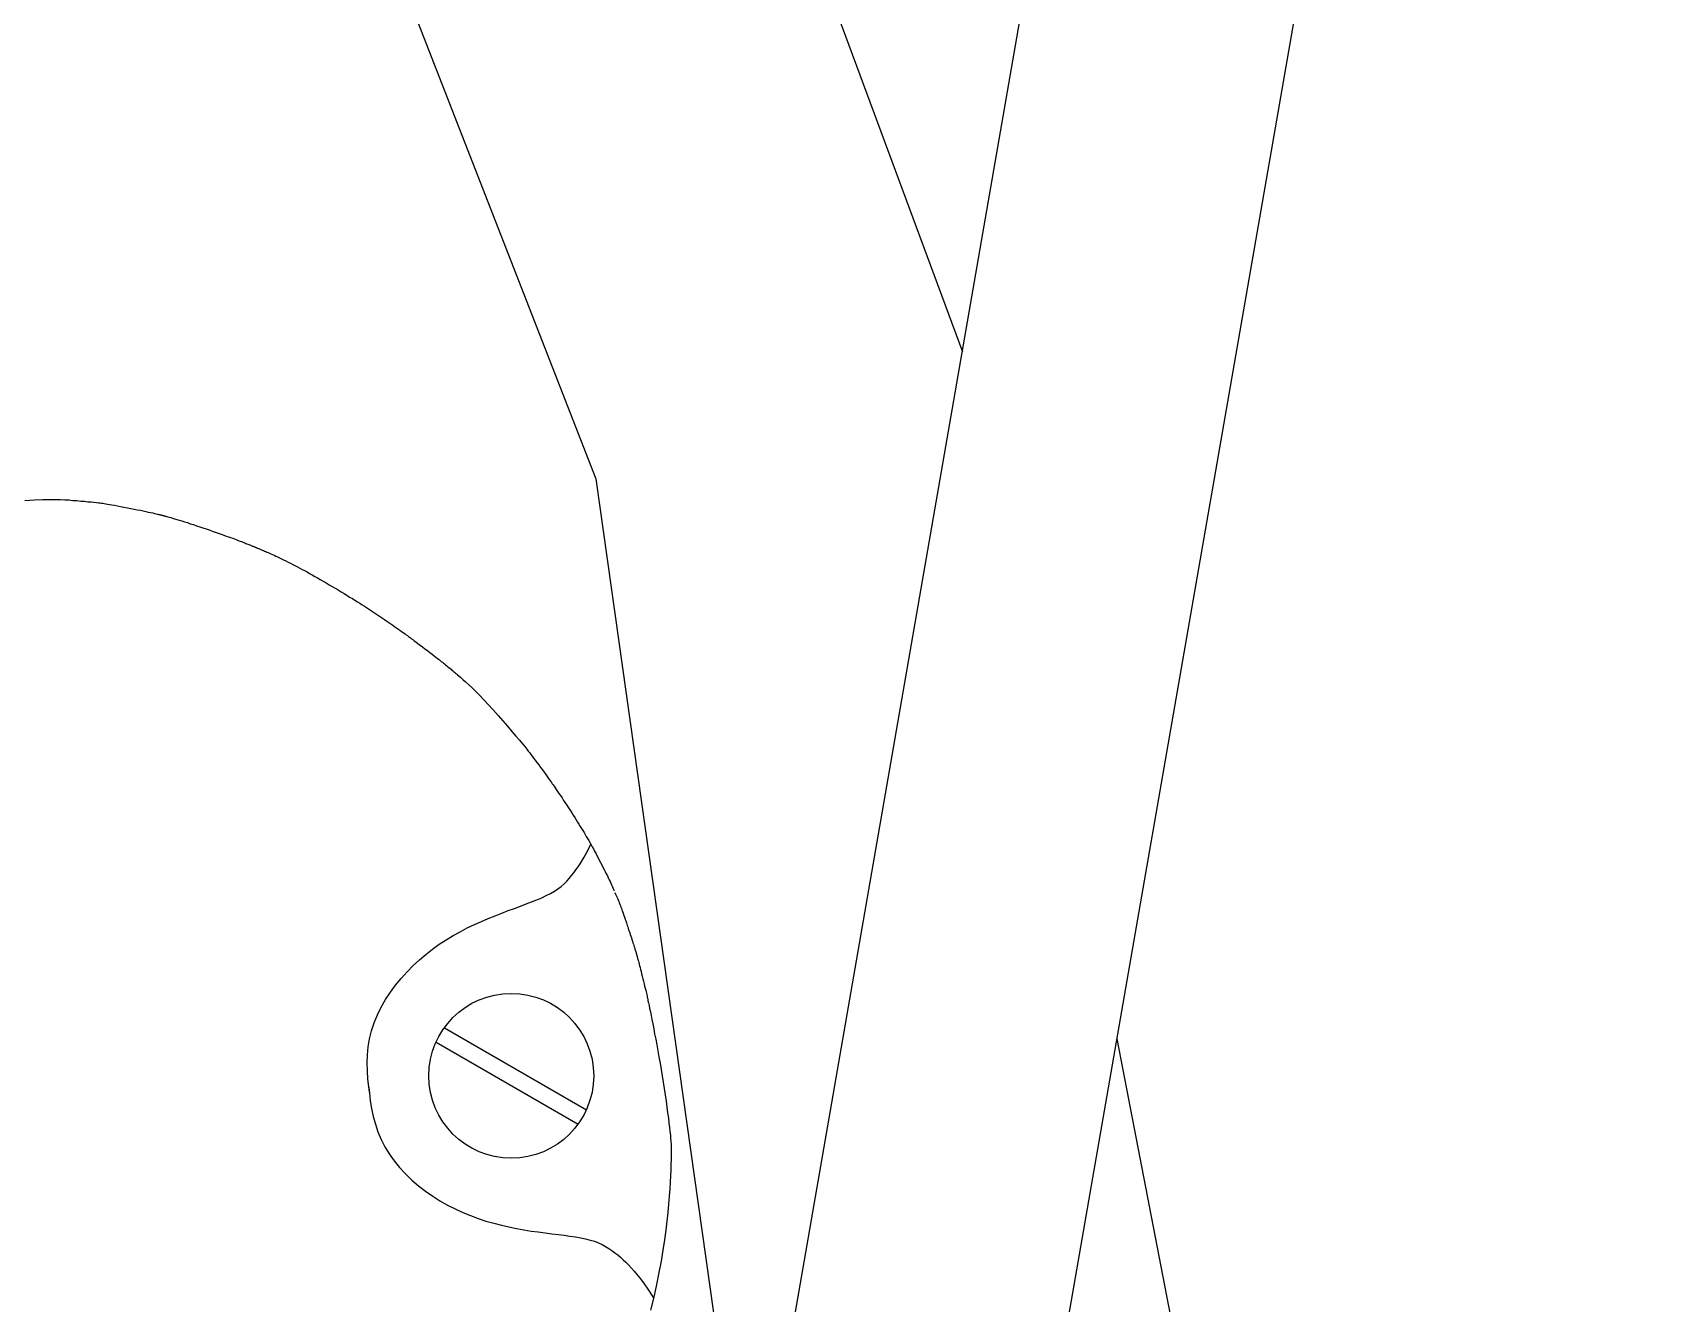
# Model space of a CAD drawing. Header units: millimetres. Extents: x -3204.52 to -3202.33, y 1775.89 to 1776.94.
# Drawn here: x -3203.2285 to -3203.1071, y 1776.1573 to 1776.2522 of the extents above; entities that cross this region are included whole.
import ezdxf

# ---------------------------------------------------------------- set-up
doc = ezdxf.new("R2010")
doc.units = ezdxf.units.MM
doc.header["$LTSCALE"] = 10
doc.layers.add('Veículos', color=2, linetype='Continuous')

msp = doc.modelspace()

# ---------------------------------------------------------------- linework, layer by layer
at = {"layer": 'Veículos'}
for p, q in [((-3203.08097, 1776.56029), (-3203.16036, 1776.10388)), ((-3203.178, 1776.11998), (-3203.13414, 1776.37213)), ((-3203.19401, 1776.32265), (-3203.15915, 1776.22834)), ((-3203.22284, 1776.31216), (-3203.1865, 1776.21887)), ((-3203.1865, 1776.21887), (-3203.17499, 1776.1373)), ((-3203.2291, 1776.21726), (-3203.22837, 1776.2173)), ((-3203.22837, 1776.2173), (-3203.22776, 1776.21732)), ((-3203.22776, 1776.21732), (-3203.22725, 1776.21733)), ((-3203.22725, 1776.21733), (-3203.22682, 1776.21733)), ((-3203.22682, 1776.21733), (-3203.22645, 1776.21732)), ((-3203.22645, 1776.21732), (-3203.22612, 1776.21731)), ((-3203.22612, 1776.21731), (-3203.22582, 1776.21729)), ((-3203.22582, 1776.21729), (-3203.22552, 1776.21726)), ((-3203.22552, 1776.21726), (-3203.22522, 1776.21724)), ((-3203.22522, 1776.21724), (-3203.22493, 1776.21721)), ((-3203.22493, 1776.21721), (-3203.22466, 1776.21719)), ((-3203.22466, 1776.21719), (-3203.2244, 1776.21716)), ((-3203.2244, 1776.21716), (-3203.22417, 1776.21714)), ((-3203.22417, 1776.21714), (-3203.22395, 1776.21712)), ((-3203.22395, 1776.21712), (-3203.22377, 1776.2171)), ((-3203.22377, 1776.2171), (-3203.22362, 1776.21708)), ((-3203.22362, 1776.21708), (-3203.22349, 1776.21707)), ((-3203.22349, 1776.21707), (-3203.22338, 1776.21705)), ((-3203.22338, 1776.21705), (-3203.22328, 1776.21704)), ((-3203.22328, 1776.21704), (-3203.22318, 1776.21702)), ((-3203.22318, 1776.21702), (-3203.22307, 1776.217)), ((-3203.22307, 1776.217), (-3203.22294, 1776.21698)), ((-3203.22294, 1776.21698), (-3203.2228, 1776.21696)), ((-3203.2228, 1776.21696), (-3203.22262, 1776.21693)), ((-3203.22262, 1776.21693), (-3203.22242, 1776.21689)), ((-3203.22242, 1776.21689), (-3203.2222, 1776.21685)), ((-3203.2222, 1776.21685), (-3203.22196, 1776.2168)), ((-3203.22196, 1776.2168), (-3203.22171, 1776.21676)), ((-3203.22171, 1776.21676), (-3203.22146, 1776.21671)), ((-3203.22146, 1776.21671), (-3203.2212, 1776.21666)), ((-3203.2212, 1776.21666), (-3203.22096, 1776.21661)), ((-3203.22096, 1776.21661), (-3203.22072, 1776.21656)), ((-3203.22072, 1776.21656), (-3203.22049, 1776.21652)), ((-3203.22049, 1776.21652), (-3203.22028, 1776.21647)), ((-3203.22028, 1776.21647), (-3203.22008, 1776.21643)), ((-3203.22008, 1776.21643), (-3203.2199, 1776.21639)), ((-3203.2199, 1776.21639), (-3203.21973, 1776.21635)), ((-3203.21973, 1776.21635), (-3203.21957, 1776.21632)), ((-3203.21957, 1776.21632), (-3203.21944, 1776.21628)), ((-3203.21944, 1776.21628), (-3203.21932, 1776.21626)), ((-3203.21932, 1776.21626), (-3203.21922, 1776.21623)), ((-3203.21922, 1776.21623), (-3203.21913, 1776.21621)), ((-3203.21913, 1776.21621), (-3203.21906, 1776.2162)), ((-3203.21906, 1776.2162), (-3203.219, 1776.21618)), ((-3203.219, 1776.21618), (-3203.21894, 1776.21617)), ((-3203.21894, 1776.21617), (-3203.2189, 1776.21616)), ((-3203.2189, 1776.21616), (-3203.21886, 1776.21615)), ((-3203.21886, 1776.21615), (-3203.21882, 1776.21614)), ((-3203.21882, 1776.21614), (-3203.21878, 1776.21613)), ((-3203.21878, 1776.21613), (-3203.21874, 1776.21612)), ((-3203.21874, 1776.21612), (-3203.2187, 1776.21611)), ((-3203.2187, 1776.21611), (-3203.21865, 1776.21609)), ((-3203.21865, 1776.21609), (-3203.21859, 1776.21608)), ((-3203.21859, 1776.21608), (-3203.21852, 1776.21606)), ((-3203.21852, 1776.21606), (-3203.21844, 1776.21603)), ((-3203.21844, 1776.21603), (-3203.21833, 1776.216)), ((-3203.21833, 1776.216), (-3203.21821, 1776.21597)), ((-3203.21821, 1776.21597), (-3203.21808, 1776.21593)), ((-3203.21808, 1776.21593), (-3203.21793, 1776.21589)), ((-3203.21793, 1776.21589), (-3203.21777, 1776.21584)), ((-3203.21777, 1776.21584), (-3203.21759, 1776.21578)), ((-3203.21759, 1776.21578), (-3203.2174, 1776.21573)), ((-3203.2174, 1776.21573), (-3203.2172, 1776.21566)), ((-3203.2172, 1776.21566), (-3203.21698, 1776.2156)), ((-3203.21698, 1776.2156), (-3203.21676, 1776.21552)), ((-3203.21676, 1776.21552), (-3203.21653, 1776.21545)), ((-3203.21653, 1776.21545), (-3203.2163, 1776.21537)), ((-3203.2163, 1776.21537), (-3203.21606, 1776.21529)), ((-3203.21606, 1776.21529), (-3203.21582, 1776.21521)), ((-3203.21582, 1776.21521), (-3203.21559, 1776.21513)), ((-3203.21559, 1776.21513), (-3203.21535, 1776.21505)), ((-3203.21535, 1776.21505), (-3203.21512, 1776.21497)), ((-3203.21512, 1776.21497), (-3203.2149, 1776.21489)), ((-3203.2149, 1776.21489), (-3203.21468, 1776.21482)), ((-3203.21468, 1776.21482), (-3203.21447, 1776.21474)), ((-3203.21447, 1776.21474), (-3203.21427, 1776.21467)), ((-3203.21427, 1776.21467), (-3203.21409, 1776.2146)), ((-3203.21409, 1776.2146), (-3203.21391, 1776.21454)), ((-3203.21391, 1776.21454), (-3203.21375, 1776.21448)), ((-3203.21375, 1776.21448), (-3203.2136, 1776.21443)), ((-3203.2136, 1776.21443), (-3203.21347, 1776.21438)), ((-3203.21347, 1776.21438), (-3203.21334, 1776.21433)), ((-3203.21334, 1776.21433), (-3203.21323, 1776.21429)), ((-3203.21323, 1776.21429), (-3203.21313, 1776.21425)), ((-3203.21313, 1776.21425), (-3203.21303, 1776.21421)), ((-3203.21303, 1776.21421), (-3203.21294, 1776.21418)), ((-3203.21294, 1776.21418), (-3203.21285, 1776.21415)), ((-3203.21285, 1776.21415), (-3203.21277, 1776.21411)), ((-3203.21277, 1776.21411), (-3203.21269, 1776.21408)), ((-3203.21269, 1776.21408), (-3203.21261, 1776.21405)), ((-3203.21261, 1776.21405), (-3203.21254, 1776.21402)), ((-3203.21254, 1776.21402), (-3203.21246, 1776.21399)), ((-3203.21246, 1776.21399), (-3203.2124, 1776.21397)), ((-3203.2124, 1776.21397), (-3203.21233, 1776.21394)), ((-3203.21233, 1776.21394), (-3203.21227, 1776.21392)), ((-3203.21227, 1776.21392), (-3203.21222, 1776.21389)), ((-3203.21222, 1776.21389), (-3203.21217, 1776.21387)), ((-3203.21217, 1776.21387), (-3203.21212, 1776.21385)), ((-3203.21212, 1776.21385), (-3203.21208, 1776.21384)), ((-3203.21208, 1776.21384), (-3203.21204, 1776.21382)), ((-3203.21204, 1776.21382), (-3203.212, 1776.21381)), ((-3203.212, 1776.21381), (-3203.21196, 1776.21379)), ((-3203.21196, 1776.21379), (-3203.21193, 1776.21378)), ((-3203.21193, 1776.21378), (-3203.2119, 1776.21376)), ((-3203.2119, 1776.21376), (-3203.21187, 1776.21375)), ((-3203.21187, 1776.21375), (-3203.21184, 1776.21374)), ((-3203.21184, 1776.21374), (-3203.21181, 1776.21373)), ((-3203.21181, 1776.21373), (-3203.21177, 1776.21371)), ((-3203.21177, 1776.21371), (-3203.21174, 1776.2137)), ((-3203.21174, 1776.2137), (-3203.2117, 1776.21368)), ((-3203.2117, 1776.21368), (-3203.21166, 1776.21366)), ((-3203.21166, 1776.21366), (-3203.21161, 1776.21364)), ((-3203.21161, 1776.21364), (-3203.21156, 1776.21362)), ((-3203.21156, 1776.21362), (-3203.2115, 1776.2136)), ((-3203.2115, 1776.2136), (-3203.21144, 1776.21357)), ((-3203.21144, 1776.21357), (-3203.21137, 1776.21354)), ((-3203.21137, 1776.21354), (-3203.2113, 1776.21351)), ((-3203.2113, 1776.21351), (-3203.21122, 1776.21348)), ((-3203.21122, 1776.21348), (-3203.21113, 1776.21344)), ((-3203.21113, 1776.21344), (-3203.21105, 1776.2134)), ((-3203.21105, 1776.2134), (-3203.21095, 1776.21336)), ((-3203.21095, 1776.21336), (-3203.21085, 1776.21332)), ((-3203.21085, 1776.21332), (-3203.21075, 1776.21327)), ((-3203.21075, 1776.21327), (-3203.21063, 1776.21322)), ((-3203.21063, 1776.21322), (-3203.21051, 1776.21316)), ((-3203.21051, 1776.21316), (-3203.21039, 1776.2131)), ((-3203.21039, 1776.2131), (-3203.21025, 1776.21304)), ((-3203.21025, 1776.21304), (-3203.21011, 1776.21297)), ((-3203.21011, 1776.21297), (-3203.20995, 1776.21289)), ((-3203.20995, 1776.21289), (-3203.2098, 1776.21282)), ((-3203.2098, 1776.21282), (-3203.20963, 1776.21274)), ((-3203.20963, 1776.21274), (-3203.20946, 1776.21265)), ((-3203.20946, 1776.21265), (-3203.20929, 1776.21257)), ((-3203.20929, 1776.21257), (-3203.20912, 1776.21248)), ((-3203.20912, 1776.21248), (-3203.20895, 1776.21239)), ((-3203.20895, 1776.21239), (-3203.20877, 1776.2123)), ((-3203.20877, 1776.2123), (-3203.2086, 1776.21221)), ((-3203.2086, 1776.21221), (-3203.20842, 1776.21211)), ((-3203.20842, 1776.21211), (-3203.20824, 1776.21202)), ((-3203.20824, 1776.21202), (-3203.20805, 1776.21192)), ((-3203.20805, 1776.21192), (-3203.20787, 1776.21181)), ((-3203.20787, 1776.21181), (-3203.20767, 1776.21171)), ((-3203.20767, 1776.21171), (-3203.20747, 1776.21159)), ((-3203.20747, 1776.21159), (-3203.20727, 1776.21148)), ((-3203.20727, 1776.21148), (-3203.20706, 1776.21136)), ((-3203.20706, 1776.21136), (-3203.20684, 1776.21123)), ((-3203.20684, 1776.21123), (-3203.20662, 1776.2111)), ((-3203.20662, 1776.2111), (-3203.2064, 1776.21097)), ((-3203.2064, 1776.21097), (-3203.20617, 1776.21084)), ((-3203.20617, 1776.21084), (-3203.20595, 1776.21071)), ((-3203.20595, 1776.21071), (-3203.20573, 1776.21058)), ((-3203.20573, 1776.21058), (-3203.20551, 1776.21044)), ((-3203.20551, 1776.21044), (-3203.20529, 1776.21031)), ((-3203.20529, 1776.21031), (-3203.20508, 1776.21018)), ((-3203.20508, 1776.21018), (-3203.20487, 1776.21005)), ((-3203.20487, 1776.21005), (-3203.20467, 1776.20993)), ((-3203.20467, 1776.20993), (-3203.20448, 1776.20981)), ((-3203.20448, 1776.20981), (-3203.20429, 1776.20969)), ((-3203.20429, 1776.20969), (-3203.20411, 1776.20958)), ((-3203.20411, 1776.20958), (-3203.20394, 1776.20947)), ((-3203.20394, 1776.20947), (-3203.20377, 1776.20937)), ((-3203.20377, 1776.20937), (-3203.20362, 1776.20926)), ((-3203.20362, 1776.20926), (-3203.20346, 1776.20917)), ((-3203.20346, 1776.20917), (-3203.20332, 1776.20907)), ((-3203.20332, 1776.20907), (-3203.20317, 1776.20897)), ((-3203.20317, 1776.20897), (-3203.20302, 1776.20887)), ((-3203.20302, 1776.20887), (-3203.20287, 1776.20878)), ((-3203.20287, 1776.20878), (-3203.20272, 1776.20867)), ((-3203.20272, 1776.20867), (-3203.20257, 1776.20857)), ((-3203.20257, 1776.20857), (-3203.20241, 1776.20847)), ((-3203.20241, 1776.20847), (-3203.20226, 1776.20836)), ((-3203.20226, 1776.20836), (-3203.2021, 1776.20825)), ((-3203.2021, 1776.20825), (-3203.20195, 1776.20815)), ((-3203.20195, 1776.20815), (-3203.20179, 1776.20804)), ((-3203.20179, 1776.20804), (-3203.20164, 1776.20794)), ((-3203.20164, 1776.20794), (-3203.2015, 1776.20783)), ((-3203.2015, 1776.20783), (-3203.20135, 1776.20773)), ((-3203.20135, 1776.20773), (-3203.20122, 1776.20764)), ((-3203.20122, 1776.20764), (-3203.20109, 1776.20755)), ((-3203.20109, 1776.20755), (-3203.20096, 1776.20746)), ((-3203.20096, 1776.20746), (-3203.20085, 1776.20738)), ((-3203.20085, 1776.20738), (-3203.20074, 1776.2073)), ((-3203.20074, 1776.2073), (-3203.20065, 1776.20723)), ((-3203.20065, 1776.20723), (-3203.20056, 1776.20717)), ((-3203.20056, 1776.20717), (-3203.20049, 1776.20711)), ((-3203.20049, 1776.20711), (-3203.20041, 1776.20706)), ((-3203.20041, 1776.20706), (-3203.20033, 1776.207)), ((-3203.20033, 1776.207), (-3203.20025, 1776.20694)), ((-3203.20025, 1776.20694), (-3203.20016, 1776.20687)), ((-3203.20016, 1776.20687), (-3203.20005, 1776.20679)), ((-3203.20005, 1776.20679), (-3203.19993, 1776.2067)), ((-3203.19993, 1776.2067), (-3203.19978, 1776.20658)), ((-3203.19978, 1776.20658), (-3203.19961, 1776.20646)), ((-3203.19961, 1776.20646), (-3203.19944, 1776.20633)), ((-3203.19944, 1776.20633), (-3203.19925, 1776.20619)), ((-3203.19925, 1776.20619), (-3203.19907, 1776.20605)), ((-3203.19907, 1776.20605), (-3203.19889, 1776.20591)), ((-3203.19889, 1776.20591), (-3203.19872, 1776.20578)), ((-3203.19872, 1776.20578), (-3203.19856, 1776.20566)), ((-3203.19856, 1776.20566), (-3203.19843, 1776.20556)), ((-3203.19843, 1776.20556), (-3203.19831, 1776.20547)), ((-3203.19831, 1776.20547), (-3203.1982, 1776.20539)), ((-3203.1982, 1776.20539), (-3203.19811, 1776.20531)), ((-3203.19811, 1776.20531), (-3203.19803, 1776.20525)), ((-3203.19803, 1776.20525), (-3203.19795, 1776.20518)), ((-3203.19795, 1776.20518), (-3203.19787, 1776.20512)), ((-3203.19787, 1776.20512), (-3203.19779, 1776.20506)), ((-3203.19779, 1776.20506), (-3203.19771, 1776.20499)), ((-3203.19771, 1776.20499), (-3203.19762, 1776.20492)), ((-3203.19762, 1776.20492), (-3203.19754, 1776.20485)), ((-3203.19754, 1776.20485), (-3203.19746, 1776.20478)), ((-3203.19746, 1776.20478), (-3203.19738, 1776.20472)), ((-3203.19738, 1776.20472), (-3203.1973, 1776.20466)), ((-3203.1973, 1776.20466), (-3203.19724, 1776.2046)), ((-3203.19724, 1776.2046), (-3203.19718, 1776.20455)), ((-3203.19718, 1776.20455), (-3203.19713, 1776.20452)), ((-3203.19713, 1776.20452), (-3203.1971, 1776.20448)), ((-3203.1971, 1776.20448), (-3203.19706, 1776.20445)), ((-3203.19706, 1776.20445), (-3203.19702, 1776.20442)), ((-3203.19702, 1776.20442), (-3203.19697, 1776.20438)), ((-3203.19697, 1776.20438), (-3203.1969, 1776.20432)), ((-3203.1969, 1776.20432), (-3203.19682, 1776.20425)), ((-3203.19682, 1776.20425), (-3203.19672, 1776.20416)), ((-3203.19672, 1776.20416), (-3203.19658, 1776.20404)), ((-3203.19658, 1776.20404), (-3203.19642, 1776.2039)), ((-3203.19642, 1776.2039), (-3203.19623, 1776.20373)), ((-3203.19623, 1776.20373), (-3203.19601, 1776.20353)), ((-3203.19601, 1776.20353), (-3203.19576, 1776.2033)), ((-3203.19576, 1776.2033), (-3203.19549, 1776.20303)), ((-3203.19549, 1776.20303), (-3203.19519, 1776.20273)), ((-3203.19519, 1776.20273), (-3203.19487, 1776.2024)), ((-3203.19487, 1776.2024), (-3203.19453, 1776.20203)), ((-3203.19453, 1776.20203), (-3203.19417, 1776.20163)), ((-3203.19417, 1776.20163), (-3203.1938, 1776.20122)), ((-3203.1938, 1776.20122), (-3203.19344, 1776.20081)), ((-3203.19344, 1776.20081), (-3203.19309, 1776.20041)), ((-3203.19309, 1776.20041), (-3203.19276, 1776.20002)), ((-3203.19276, 1776.20002), (-3203.19246, 1776.19967)), ((-3203.19246, 1776.19967), (-3203.1922, 1776.19936)), ((-3203.1922, 1776.19936), (-3203.19198, 1776.1991)), ((-3203.19198, 1776.1991), (-3203.19181, 1776.19889)), ((-3203.19181, 1776.19889), (-3203.19166, 1776.19871)), ((-3203.19166, 1776.19871), (-3203.19154, 1776.19856)), ((-3203.19154, 1776.19856), (-3203.19143, 1776.19843)), ((-3203.19143, 1776.19843), (-3203.19134, 1776.1983)), ((-3203.19134, 1776.1983), (-3203.19124, 1776.19817)), ((-3203.19124, 1776.19817), (-3203.19114, 1776.19803)), ((-3203.19114, 1776.19803), (-3203.19102, 1776.19788)), ((-3203.19102, 1776.19788), (-3203.1909, 1776.19771)), ((-3203.1909, 1776.19771), (-3203.19076, 1776.19752)), ((-3203.19076, 1776.19752), (-3203.19063, 1776.19734)), ((-3203.19063, 1776.19734), (-3203.19049, 1776.19715)), ((-3203.19049, 1776.19715), (-3203.19036, 1776.19697)), ((-3203.19036, 1776.19697), (-3203.19024, 1776.1968)), ((-3203.19024, 1776.1968), (-3203.19013, 1776.19665)), ((-3203.19013, 1776.19665), (-3203.19003, 1776.19652)), ((-3203.19003, 1776.19652), (-3203.18995, 1776.19641)), ((-3203.18995, 1776.19641), (-3203.18988, 1776.1963)), ((-3203.18988, 1776.1963), (-3203.18981, 1776.19621)), ((-3203.18981, 1776.19621), (-3203.18975, 1776.19612)), ((-3203.18975, 1776.19612), (-3203.18968, 1776.19603)), ((-3203.18968, 1776.19603), (-3203.18961, 1776.19593)), ((-3203.18961, 1776.19593), (-3203.18954, 1776.19582)), ((-3203.18954, 1776.19582), (-3203.18945, 1776.19569)), ((-3203.18945, 1776.19569), (-3203.18935, 1776.19555)), ((-3203.18935, 1776.19555), (-3203.18925, 1776.19539)), ((-3203.18925, 1776.19539), (-3203.18914, 1776.19523)), ((-3203.18914, 1776.19523), (-3203.18902, 1776.19506)), ((-3203.18902, 1776.19506), (-3203.1889, 1776.19488)), ((-3203.1889, 1776.19488), (-3203.18878, 1776.1947)), ((-3203.18878, 1776.1947), (-3203.18866, 1776.19451)), ((-3203.18866, 1776.19451), (-3203.18854, 1776.19433)), ((-3203.18854, 1776.19433), (-3203.18842, 1776.19414)), ((-3203.18842, 1776.19414), (-3203.1883, 1776.19396)), ((-3203.1883, 1776.19396), (-3203.18819, 1776.19378)), ((-3203.18819, 1776.19378), (-3203.18807, 1776.19361)), ((-3203.18807, 1776.19361), (-3203.18796, 1776.19343)), ((-3203.18796, 1776.19343), (-3203.18786, 1776.19326)), ((-3203.18786, 1776.19326), (-3203.18776, 1776.1931)), ((-3203.18776, 1776.1931), (-3203.18766, 1776.19294)), ((-3203.18766, 1776.19294), (-3203.18756, 1776.19278)), ((-3203.18756, 1776.19278), (-3203.18747, 1776.19263)), ((-3203.18747, 1776.19263), (-3203.18738, 1776.19248)), ((-3203.18738, 1776.19248), (-3203.18729, 1776.19233)), ((-3203.18729, 1776.19233), (-3203.18721, 1776.19218)), ((-3203.18721, 1776.19218), (-3203.18712, 1776.19203)), ((-3203.18737, 1776.19064), (-3203.18721, 1776.19092)), ((-3203.18721, 1776.19092), (-3203.18705, 1776.19124)), ((-3203.18712, 1776.19203), (-3203.18703, 1776.19188)), ((-3203.18705, 1776.19124), (-3203.18688, 1776.1916)), ((-3203.18703, 1776.19188), (-3203.18695, 1776.19173)), ((-3203.18695, 1776.19173), (-3203.18686, 1776.19157)), ((-3203.18688, 1776.1916), (-3203.18688, 1776.19161)), ((-3203.18686, 1776.19157), (-3203.18677, 1776.19141)), ((-3203.18677, 1776.19141), (-3203.18668, 1776.19125)), ((-3203.18668, 1776.19125), (-3203.1866, 1776.19109)), ((-3203.1866, 1776.19109), (-3203.18651, 1776.19093)), ((-3203.18651, 1776.19093), (-3203.18642, 1776.19076)), ((-3203.18814, 1776.18948), (-3203.18798, 1776.1897)), ((-3203.18798, 1776.1897), (-3203.18783, 1776.18991)), ((-3203.18783, 1776.18991), (-3203.18768, 1776.19014)), ((-3203.18768, 1776.19014), (-3203.18752, 1776.19038)), ((-3203.18752, 1776.19038), (-3203.18737, 1776.19064)), ((-3203.18642, 1776.19076), (-3203.18633, 1776.19059)), ((-3203.18633, 1776.19059), (-3203.18624, 1776.19041)), ((-3203.18624, 1776.19041), (-3203.18614, 1776.19024)), ((-3203.18614, 1776.19024), (-3203.18605, 1776.19007)), ((-3203.18605, 1776.19007), (-3203.18597, 1776.18989)), ((-3203.18597, 1776.18989), (-3203.18588, 1776.18972)), ((-3203.18588, 1776.18972), (-3203.1858, 1776.18956)), ((-3203.18933, 1776.18828), (-3203.18909, 1776.18846)), ((-3203.18909, 1776.18846), (-3203.18887, 1776.18866)), ((-3203.18887, 1776.18866), (-3203.18867, 1776.18886)), ((-3203.18867, 1776.18886), (-3203.18848, 1776.18906)), ((-3203.18848, 1776.18906), (-3203.18831, 1776.18927)), ((-3203.18831, 1776.18927), (-3203.18814, 1776.18948)), ((-3203.1858, 1776.18956), (-3203.18572, 1776.1894)), ((-3203.18572, 1776.1894), (-3203.18564, 1776.18925)), ((-3203.18564, 1776.18925), (-3203.18557, 1776.1891)), ((-3203.18557, 1776.1891), (-3203.18551, 1776.18896)), ((-3203.18551, 1776.18896), (-3203.18544, 1776.18883)), ((-3203.18544, 1776.18883), (-3203.18538, 1776.18871)), ((-3203.18538, 1776.18871), (-3203.18533, 1776.18858)), ((-3203.18533, 1776.18858), (-3203.18527, 1776.18847)), ((-3203.18527, 1776.18847), (-3203.18522, 1776.18835)), ((-3203.1917, 1776.18715), (-3203.19129, 1776.1873)), ((-3203.19129, 1776.1873), (-3203.1909, 1776.18746)), ((-3203.1909, 1776.18746), (-3203.19054, 1776.18761)), ((-3203.19054, 1776.18761), (-3203.1902, 1776.18777)), ((-3203.1902, 1776.18777), (-3203.18988, 1776.18793)), ((-3203.18988, 1776.18793), (-3203.18959, 1776.1881)), ((-3203.18959, 1776.1881), (-3203.18933, 1776.18828)), ((-3203.18522, 1776.18835), (-3203.18517, 1776.18823)), ((-3203.18517, 1776.18823), (-3203.18512, 1776.18812)), ((-3203.18507, 1776.18801), (-3203.18502, 1776.18789)), ((-3203.18502, 1776.18789), (-3203.18498, 1776.18778)), ((-3203.18498, 1776.18778), (-3203.18493, 1776.18768)), ((-3203.18493, 1776.18768), (-3203.18489, 1776.18758)), ((-3203.18489, 1776.18758), (-3203.18485, 1776.18749)), ((-3203.18485, 1776.18749), (-3203.18482, 1776.1874)), ((-3203.18482, 1776.1874), (-3203.18478, 1776.18732)), ((-3203.18478, 1776.18732), (-3203.18476, 1776.18725)), ((-3203.18476, 1776.18725), (-3203.18473, 1776.18718)), ((-3203.19504, 1776.18585), (-3203.19453, 1776.18607)), ((-3203.19453, 1776.18607), (-3203.19402, 1776.18627)), ((-3203.19402, 1776.18627), (-3203.19352, 1776.18647)), ((-3203.19352, 1776.18647), (-3203.19304, 1776.18665)), ((-3203.19304, 1776.18665), (-3203.19257, 1776.18682)), ((-3203.19257, 1776.18682), (-3203.19213, 1776.18699)), ((-3203.19213, 1776.18699), (-3203.1917, 1776.18715)), ((-3203.18473, 1776.18718), (-3203.18471, 1776.18712)), ((-3203.18471, 1776.18712), (-3203.18468, 1776.18706)), ((-3203.18468, 1776.18706), (-3203.18466, 1776.18701)), ((-3203.18466, 1776.18701), (-3203.18464, 1776.18696)), ((-3203.18464, 1776.18696), (-3203.18463, 1776.18691)), ((-3203.18463, 1776.18691), (-3203.18461, 1776.18686)), ((-3203.18461, 1776.18686), (-3203.18459, 1776.18681)), ((-3203.18459, 1776.18681), (-3203.18457, 1776.18676)), ((-3203.18457, 1776.18676), (-3203.18456, 1776.18672)), ((-3203.18456, 1776.18672), (-3203.18454, 1776.18667)), ((-3203.18454, 1776.18667), (-3203.18453, 1776.18664)), ((-3203.18453, 1776.18664), (-3203.18451, 1776.1866)), ((-3203.18451, 1776.1866), (-3203.1845, 1776.18657)), ((-3203.1845, 1776.18657), (-3203.18449, 1776.18654)), ((-3203.18449, 1776.18654), (-3203.18449, 1776.18652)), ((-3203.18449, 1776.18652), (-3203.18448, 1776.18649)), ((-3203.18448, 1776.18649), (-3203.18447, 1776.18648)), ((-3203.18447, 1776.18648), (-3203.18447, 1776.18646)), ((-3203.18447, 1776.18646), (-3203.18446, 1776.18644)), ((-3203.18446, 1776.18644), (-3203.18446, 1776.18643)), ((-3203.18446, 1776.18643), (-3203.18445, 1776.18642)), ((-3203.18445, 1776.18642), (-3203.18445, 1776.1864)), ((-3203.18445, 1776.1864), (-3203.18444, 1776.18639)), ((-3203.18444, 1776.18639), (-3203.18443, 1776.18637)), ((-3203.18443, 1776.18637), (-3203.18443, 1776.18636)), ((-3203.18443, 1776.18636), (-3203.18442, 1776.18634)), ((-3203.18442, 1776.18634), (-3203.18442, 1776.18632)), ((-3203.18442, 1776.18632), (-3203.18441, 1776.18631)), ((-3203.18441, 1776.18631), (-3203.18441, 1776.18629)), ((-3203.18441, 1776.18629), (-3203.1844, 1776.18628)), ((-3203.1844, 1776.18628), (-3203.1844, 1776.18626)), ((-3203.1844, 1776.18626), (-3203.18439, 1776.18625)), ((-3203.18439, 1776.18625), (-3203.18438, 1776.18623)), ((-3203.18438, 1776.18623), (-3203.18438, 1776.18621)), ((-3203.18438, 1776.18621), (-3203.18437, 1776.18619)), ((-3203.18437, 1776.18619), (-3203.18436, 1776.18616)), ((-3203.18436, 1776.18616), (-3203.18435, 1776.18614)), ((-3203.18435, 1776.18614), (-3203.18434, 1776.18611)), ((-3203.18434, 1776.18611), (-3203.18433, 1776.18607)), ((-3203.18433, 1776.18607), (-3203.18432, 1776.18603)), ((-3203.18432, 1776.18603), (-3203.1843, 1776.18599)), ((-3203.19766, 1776.18447), (-3203.19714, 1776.18479)), ((-3203.19714, 1776.18479), (-3203.19662, 1776.18508)), ((-3203.19662, 1776.18508), (-3203.19609, 1776.18536)), ((-3203.19609, 1776.18536), (-3203.19556, 1776.18561)), ((-3203.19556, 1776.18561), (-3203.19504, 1776.18585)), ((-3203.1843, 1776.18599), (-3203.18428, 1776.18593)), ((-3203.18428, 1776.18593), (-3203.18426, 1776.18588)), ((-3203.18426, 1776.18588), (-3203.18424, 1776.18581)), ((-3203.18424, 1776.18581), (-3203.18422, 1776.18573)), ((-3203.18422, 1776.18573), (-3203.18419, 1776.18564)), ((-3203.18419, 1776.18564), (-3203.18416, 1776.18555)), ((-3203.18416, 1776.18555), (-3203.18412, 1776.18545)), ((-3203.18412, 1776.18545), (-3203.18409, 1776.18534)), ((-3203.18409, 1776.18534), (-3203.18405, 1776.18522)), ((-3203.18405, 1776.18522), (-3203.18401, 1776.18511)), ((-3203.18401, 1776.18511), (-3203.18397, 1776.18499)), ((-3203.18397, 1776.18499), (-3203.18393, 1776.18486)), ((-3203.18393, 1776.18486), (-3203.18389, 1776.18474)), ((-3203.19918, 1776.18339), (-3203.19868, 1776.18378)), ((-3203.19868, 1776.18378), (-3203.19818, 1776.18414)), ((-3203.19818, 1776.18414), (-3203.19766, 1776.18447)), ((-3203.18389, 1776.18474), (-3203.18385, 1776.18461)), ((-3203.18385, 1776.18461), (-3203.18381, 1776.18449)), ((-3203.18381, 1776.18449), (-3203.18377, 1776.18437)), ((-3203.18377, 1776.18437), (-3203.18373, 1776.18426)), ((-3203.18373, 1776.18426), (-3203.1837, 1776.18415)), ((-3203.1837, 1776.18415), (-3203.18366, 1776.18404)), ((-3203.18366, 1776.18404), (-3203.18363, 1776.18395)), ((-3203.18363, 1776.18395), (-3203.1836, 1776.18386)), ((-3203.1836, 1776.18386), (-3203.18358, 1776.18377)), ((-3203.18358, 1776.18377), (-3203.18356, 1776.1837)), ((-3203.18356, 1776.1837), (-3203.18354, 1776.18364)), ((-3203.18354, 1776.18364), (-3203.18352, 1776.18358)), ((-3203.18352, 1776.18358), (-3203.1835, 1776.18353)), ((-3203.20059, 1776.18209), (-3203.20013, 1776.18255)), ((-3203.20013, 1776.18255), (-3203.19966, 1776.18298)), ((-3203.19966, 1776.18298), (-3203.19918, 1776.18339)), ((-3203.1835, 1776.18353), (-3203.18349, 1776.18348)), ((-3203.18349, 1776.18348), (-3203.18348, 1776.18345)), ((-3203.18348, 1776.18345), (-3203.18347, 1776.18342)), ((-3203.18347, 1776.18342), (-3203.18346, 1776.18339)), ((-3203.18346, 1776.18339), (-3203.18346, 1776.18337)), ((-3203.18346, 1776.18337), (-3203.18345, 1776.18336)), ((-3203.18345, 1776.18336), (-3203.18345, 1776.18334)), ((-3203.18345, 1776.18334), (-3203.18344, 1776.18333)), ((-3203.18344, 1776.18333), (-3203.18344, 1776.18332)), ((-3203.18344, 1776.18332), (-3203.18344, 1776.18331)), ((-3203.18344, 1776.18331), (-3203.18343, 1776.18329)), ((-3203.18343, 1776.18329), (-3203.18343, 1776.18327)), ((-3203.18343, 1776.18327), (-3203.18342, 1776.18325)), ((-3203.18342, 1776.18325), (-3203.18341, 1776.18322)), ((-3203.18341, 1776.18322), (-3203.18341, 1776.18319)), ((-3203.18341, 1776.18319), (-3203.18339, 1776.18315)), ((-3203.18339, 1776.18315), (-3203.18338, 1776.18309)), ((-3203.18338, 1776.18309), (-3203.18336, 1776.18303)), ((-3203.18336, 1776.18303), (-3203.18334, 1776.18296)), ((-3203.18334, 1776.18296), (-3203.18332, 1776.18287)), ((-3203.18332, 1776.18287), (-3203.1833, 1776.18278)), ((-3203.1833, 1776.18278), (-3203.18327, 1776.18267)), ((-3203.18327, 1776.18267), (-3203.18324, 1776.18254)), ((-3203.18324, 1776.18254), (-3203.1832, 1776.18241)), ((-3203.1832, 1776.18241), (-3203.18316, 1776.18226)), ((-3203.20144, 1776.18109), (-3203.20103, 1776.1816)), ((-3203.20103, 1776.1816), (-3203.20059, 1776.18209)), ((-3203.18316, 1776.18226), (-3203.18312, 1776.1821)), ((-3203.18312, 1776.1821), (-3203.18308, 1776.18193)), ((-3203.18308, 1776.18193), (-3203.18303, 1776.18175)), ((-3203.18303, 1776.18175), (-3203.18299, 1776.18156)), ((-3203.18299, 1776.18156), (-3203.18294, 1776.18138)), ((-3203.18294, 1776.18138), (-3203.1829, 1776.1812)), ((-3203.1829, 1776.1812), (-3203.18286, 1776.18102)), ((-3203.20251, 1776.17945), (-3203.20219, 1776.18001)), ((-3203.20219, 1776.18001), (-3203.20183, 1776.18056)), ((-3203.20183, 1776.18056), (-3203.20144, 1776.18109)), ((-3203.18286, 1776.18102), (-3203.18282, 1776.18086)), ((-3203.18282, 1776.18086), (-3203.18278, 1776.18072)), ((-3203.18278, 1776.18072), (-3203.18275, 1776.1806)), ((-3203.18275, 1776.1806), (-3203.18273, 1776.18049)), ((-3203.18273, 1776.18049), (-3203.1827, 1776.18039)), ((-3203.1827, 1776.18039), (-3203.18268, 1776.18029)), ((-3203.18268, 1776.18029), (-3203.18266, 1776.18018)), ((-3203.18266, 1776.18018), (-3203.18263, 1776.18007)), ((-3203.18263, 1776.18007), (-3203.18261, 1776.17993)), ((-3203.18261, 1776.17993), (-3203.18257, 1776.17977)), ((-3203.20304, 1776.17828), (-3203.2028, 1776.17887)), ((-3203.2028, 1776.17887), (-3203.20251, 1776.17945)), ((-3203.18257, 1776.17977), (-3203.18253, 1776.17958)), ((-3203.18253, 1776.17958), (-3203.18249, 1776.17936)), ((-3203.18249, 1776.17936), (-3203.18243, 1776.17911)), ((-3203.18243, 1776.17911), (-3203.18238, 1776.17883)), ((-3203.18238, 1776.17883), (-3203.18232, 1776.17853)), ((-3203.20338, 1776.17709), (-3203.20323, 1776.17769)), ((-3203.20323, 1776.17769), (-3203.20304, 1776.17828)), ((-3203.1978, 1776.17792), (-3203.1872, 1776.1718)), ((-3203.1978, 1776.17792), (-3203.1872, 1776.1718)), ((-3203.18232, 1776.17853), (-3203.18225, 1776.1782)), ((-3203.18225, 1776.1782), (-3203.18218, 1776.17784)), ((-3203.18218, 1776.17784), (-3203.18211, 1776.17746)), ((-3203.20354, 1776.17589), (-3203.20348, 1776.17649)), ((-3203.20348, 1776.17649), (-3203.20338, 1776.17709)), ((-3203.19841, 1776.17685), (-3203.18782, 1776.17073)), ((-3203.19841, 1776.17685), (-3203.18782, 1776.17073)), ((-3203.18211, 1776.17746), (-3203.18203, 1776.17706)), ((-3203.18203, 1776.17706), (-3203.18195, 1776.17664)), ((-3203.18195, 1776.17664), (-3203.18187, 1776.1762)), ((-3203.20356, 1776.17529), (-3203.20354, 1776.17589)), ((-3203.20355, 1776.17469), (-3203.20356, 1776.17529)), ((-3203.18187, 1776.1762), (-3203.18179, 1776.17574)), ((-3203.18179, 1776.17574), (-3203.18171, 1776.17528)), ((-3203.18171, 1776.17528), (-3203.18162, 1776.17481)), ((-3203.20352, 1776.17409), (-3203.20355, 1776.17469)), ((-3203.20345, 1776.1735), (-3203.20352, 1776.17409)), ((-3203.18162, 1776.17481), (-3203.18155, 1776.17433)), ((-3203.18155, 1776.17433), (-3203.18147, 1776.17385)), ((-3203.2034, 1776.17311), (-3203.20345, 1776.1735)), ((-3203.20344, 1776.17345), (-3203.2034, 1776.17306)), ((-3203.2034, 1776.17306), (-3203.20333, 1776.17247)), ((-3203.18147, 1776.17385), (-3203.18139, 1776.17337)), ((-3203.18139, 1776.17337), (-3203.18132, 1776.1729)), ((-3203.18132, 1776.1729), (-3203.18126, 1776.17244)), ((-3203.20333, 1776.17247), (-3203.20323, 1776.17188)), ((-3203.20323, 1776.17188), (-3203.20311, 1776.17129)), ((-3203.18126, 1776.17244), (-3203.18119, 1776.17199)), ((-3203.18119, 1776.17199), (-3203.18114, 1776.17156)), ((-3203.18114, 1776.17156), (-3203.18108, 1776.17116)), ((-3203.20311, 1776.17129), (-3203.20295, 1776.17071)), ((-3203.20295, 1776.17071), (-3203.20276, 1776.17014)), ((-3203.18108, 1776.17116), (-3203.18104, 1776.1708)), ((-3203.18104, 1776.1708), (-3203.181, 1776.17046)), ((-3203.181, 1776.17046), (-3203.18097, 1776.17017)), ((-3203.20276, 1776.17014), (-3203.20252, 1776.16958)), ((-3203.20252, 1776.16958), (-3203.20224, 1776.16903)), ((-3203.20224, 1776.16903), (-3203.20192, 1776.1685)), ((-3203.18097, 1776.17017), (-3203.18094, 1776.16991)), ((-3203.18094, 1776.16991), (-3203.18092, 1776.16967)), ((-3203.18092, 1776.16967), (-3203.1809, 1776.16944)), ((-3203.1809, 1776.16944), (-3203.18089, 1776.16921)), ((-3203.18089, 1776.16921), (-3203.18089, 1776.16897)), ((-3203.20192, 1776.1685), (-3203.20155, 1776.16798)), ((-3203.20155, 1776.16798), (-3203.20114, 1776.16748)), ((-3203.18089, 1776.16809), (-3203.1809, 1776.16772)), ((-3203.18089, 1776.16897), (-3203.18089, 1776.16871)), ((-3203.18089, 1776.16871), (-3203.18089, 1776.16842)), ((-3203.18089, 1776.16842), (-3203.18089, 1776.16809)), ((-3203.20114, 1776.16748), (-3203.2007, 1776.16701)), ((-3203.2007, 1776.16701), (-3203.20022, 1776.16655)), ((-3203.18093, 1776.16688), (-3203.18095, 1776.1664)), ((-3203.18091, 1776.16732), (-3203.18093, 1776.16688)), ((-3203.1809, 1776.16772), (-3203.18091, 1776.16732)), ((-3203.20022, 1776.16655), (-3203.19973, 1776.16612)), ((-3203.19973, 1776.16612), (-3203.19921, 1776.16572)), ((-3203.19921, 1776.16572), (-3203.19867, 1776.16535)), ((-3203.18098, 1776.16589), (-3203.18102, 1776.16534)), ((-3203.18095, 1776.1664), (-3203.18098, 1776.16589)), ((-3203.19867, 1776.16535), (-3203.19813, 1776.165)), ((-3203.19813, 1776.165), (-3203.19757, 1776.16468)), ((-3203.19757, 1776.16468), (-3203.197, 1776.1644)), ((-3203.197, 1776.1644), (-3203.19643, 1776.16413)), ((-3203.18107, 1776.16475), (-3203.18112, 1776.16414)), ((-3203.18102, 1776.16534), (-3203.18107, 1776.16475)), ((-3203.19643, 1776.16413), (-3203.19586, 1776.1639)), ((-3203.19586, 1776.1639), (-3203.19528, 1776.16368)), ((-3203.19528, 1776.16368), (-3203.1947, 1776.16349)), ((-3203.1947, 1776.16349), (-3203.19412, 1776.16333)), ((-3203.19412, 1776.16333), (-3203.19355, 1776.16318)), ((-3203.19355, 1776.16318), (-3203.19298, 1776.16305)), ((-3203.19298, 1776.16305), (-3203.19242, 1776.16294)), ((-3203.19242, 1776.16294), (-3203.19187, 1776.16284)), ((-3203.18119, 1776.16349), (-3203.18128, 1776.1628)), ((-3203.18112, 1776.16414), (-3203.18119, 1776.16349)), ((-3203.19187, 1776.16284), (-3203.19133, 1776.16275)), ((-3203.19133, 1776.16275), (-3203.1908, 1776.16268)), ((-3203.1908, 1776.16268), (-3203.19029, 1776.16261)), ((-3203.19029, 1776.16261), (-3203.18979, 1776.16255)), ((-3203.18979, 1776.16255), (-3203.18932, 1776.16249)), ((-3203.18932, 1776.16249), (-3203.18887, 1776.16243)), ((-3203.18887, 1776.16243), (-3203.18843, 1776.16237)), ((-3203.18843, 1776.16237), (-3203.18802, 1776.16231)), ((-3203.18802, 1776.16231), (-3203.18763, 1776.16224)), ((-3203.18763, 1776.16224), (-3203.18727, 1776.16216)), ((-3203.18727, 1776.16216), (-3203.18692, 1776.16207)), ((-3203.18692, 1776.16207), (-3203.1866, 1776.16198)), ((-3203.1866, 1776.16198), (-3203.1863, 1776.16186)), ((-3203.1863, 1776.16186), (-3203.18603, 1776.16174)), ((-3203.18603, 1776.16174), (-3203.18577, 1776.1616)), ((-3203.18138, 1776.16208), (-3203.1815, 1776.16132)), ((-3203.18128, 1776.1628), (-3203.18138, 1776.16208)), ((-3203.18577, 1776.1616), (-3203.18553, 1776.16145)), ((-3203.18553, 1776.16145), (-3203.1853, 1776.16129)), ((-3203.1853, 1776.16129), (-3203.18508, 1776.16113)), ((-3203.18508, 1776.16113), (-3203.18487, 1776.16096)), ((-3203.18487, 1776.16096), (-3203.18467, 1776.16079)), ((-3203.18467, 1776.16079), (-3203.18447, 1776.16061)), ((-3203.18447, 1776.16061), (-3203.18427, 1776.16042)), ((-3203.18163, 1776.16051), (-3203.18179, 1776.15966)), ((-3203.1815, 1776.16132), (-3203.18163, 1776.16051)), ((-3203.18427, 1776.16042), (-3203.18407, 1776.16022)), ((-3203.18407, 1776.16022), (-3203.18386, 1776.16001)), ((-3203.18386, 1776.16001), (-3203.18364, 1776.15976)), ((-3203.18364, 1776.15976), (-3203.18341, 1776.15949)), ((-3203.18341, 1776.15949), (-3203.18317, 1776.15917)), ((-3203.18179, 1776.15966), (-3203.18197, 1776.15876)), ((-3203.18317, 1776.15917), (-3203.1829, 1776.15882)), ((-3203.1829, 1776.15882), (-3203.18262, 1776.15841)), ((-3203.18262, 1776.15841), (-3203.18229, 1776.15792)), ((-3203.18197, 1776.15876), (-3203.18218, 1776.15782)), ((-3203.18218, 1776.15782), (-3203.18241, 1776.15685)), ((-3203.18229, 1776.15792), (-3203.18221, 1776.15779))]:
    msp.add_line(p, q, dxfattribs=at)
msp.add_lwpolyline([(-3203.14763, 1776.17708), (-3203.13834, 1776.12909), (-3203.13714, 1776.11469), (-3203.13774, 1776.10606), (-3203.14458, 1776.0787)], dxfattribs=at)
msp.add_circle((-3203.19281, 1776.17433), 0.00615, dxfattribs=at)
msp.add_circle((-3203.19281, 1776.17433), 0.00615, dxfattribs=at)

doc.saveas('drawing.dxf')
